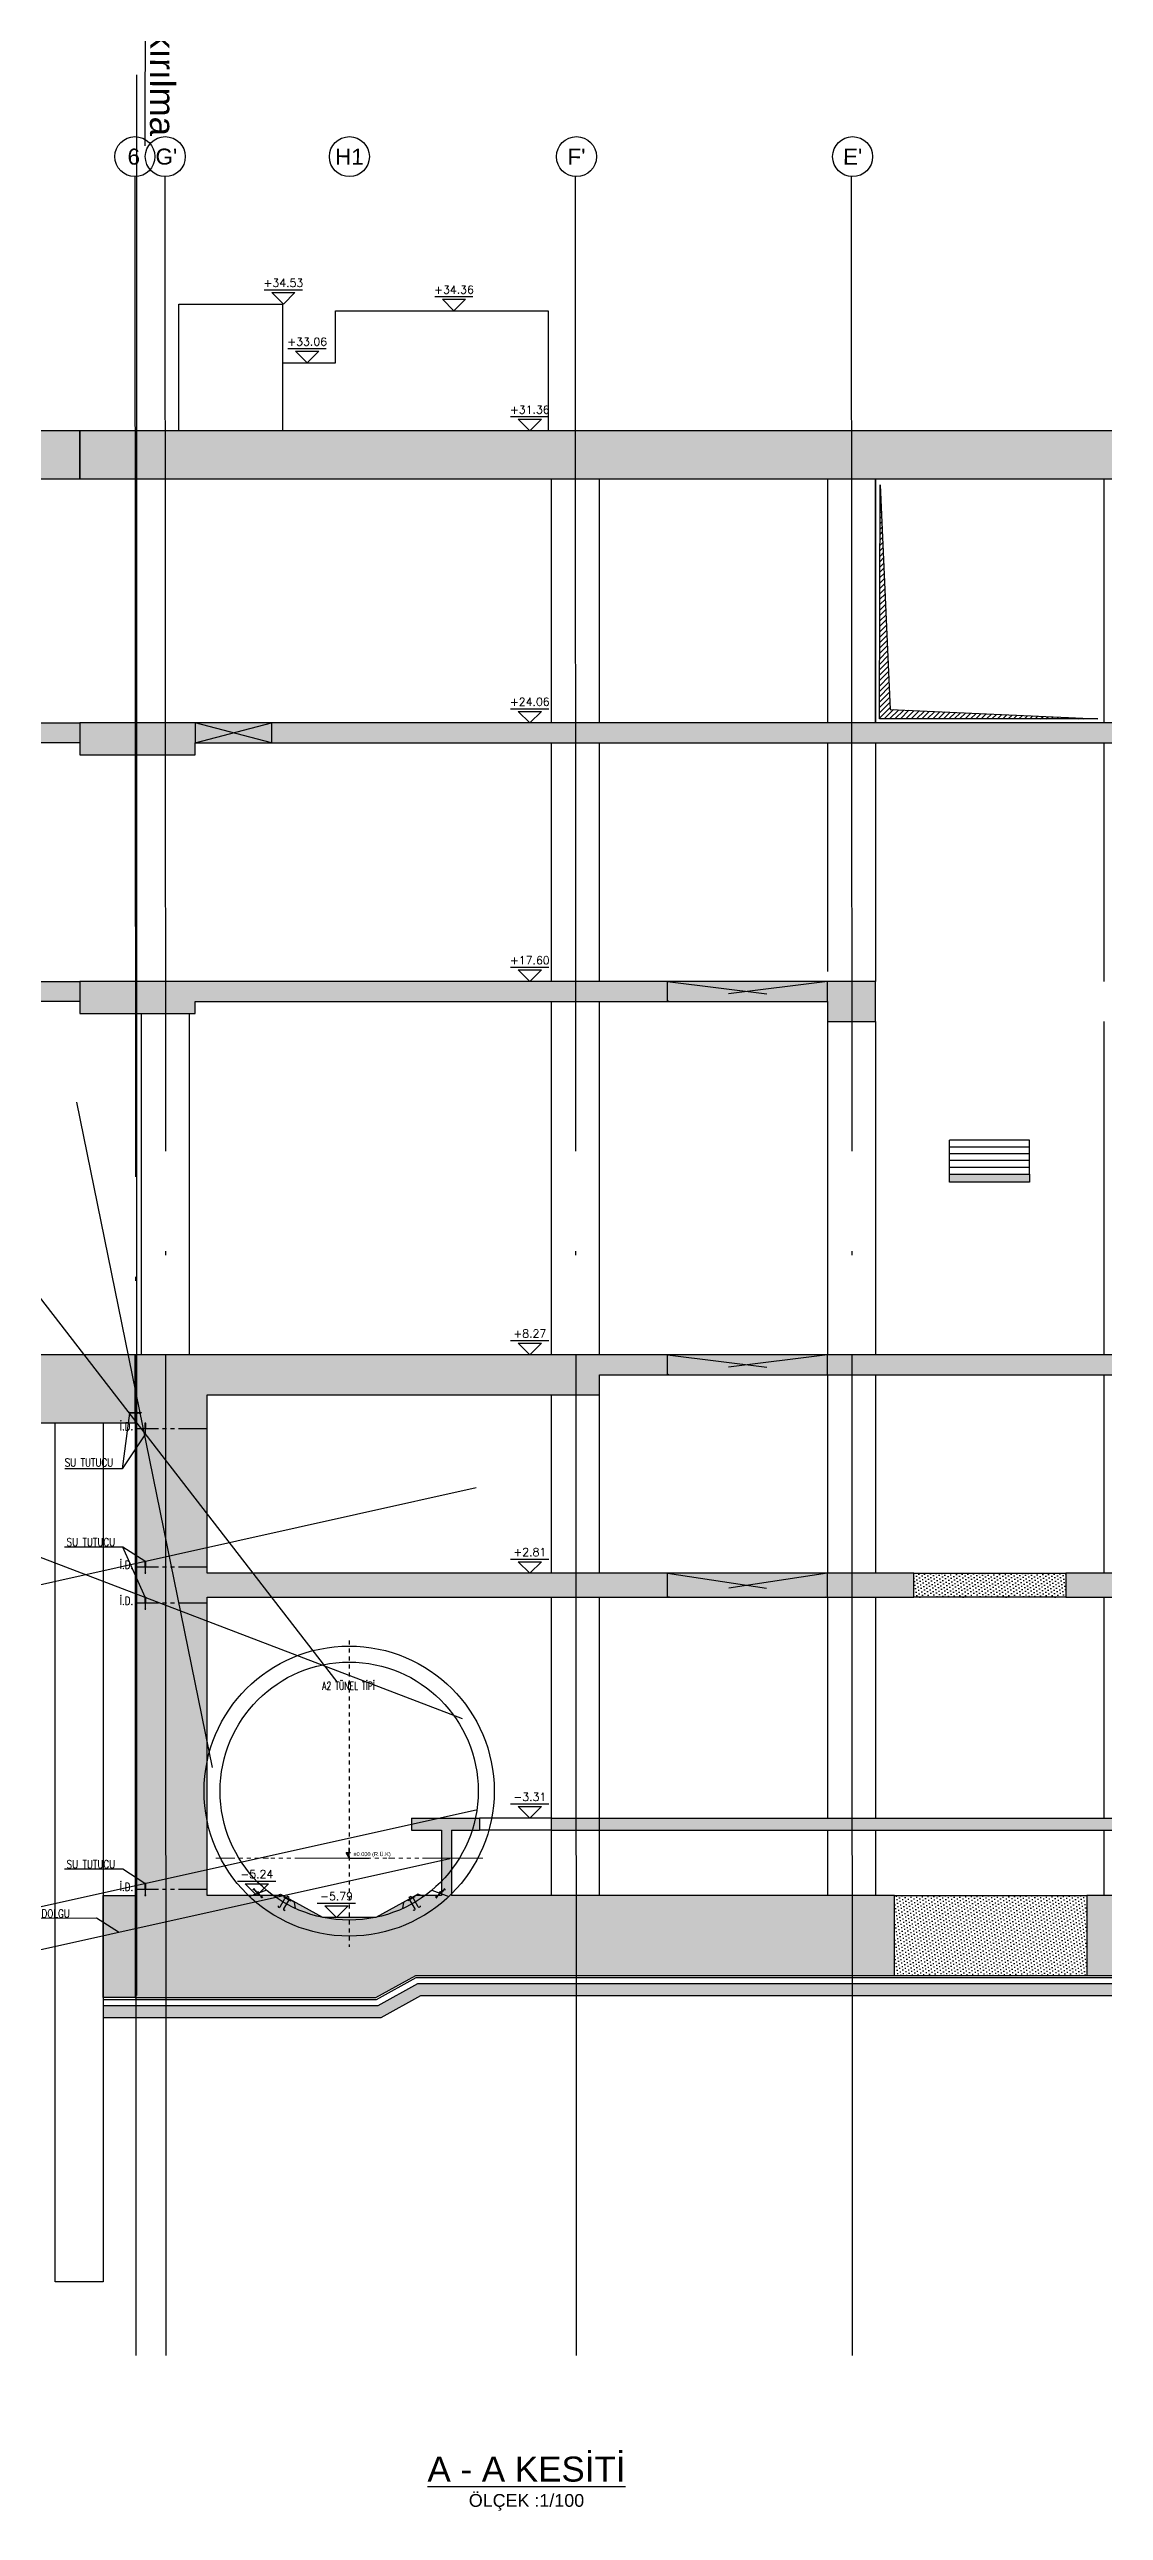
# Model space of a CAD drawing. Header units: millimetres. Extents: x 400392 to 401374, y 4543900 to 4544115.
# Drawn here: x 400616.8 to 400643.1, y 4543945 to 4544006.5 of the extents above; entities that cross this region are included whole.
import ezdxf
from ezdxf.enums import TextEntityAlignment as Align

# ---------------------------------------------------------------- set-up
doc = ezdxf.new("R2010")
doc.units = ezdxf.units.MM
for name, pattern in [('ACAD_ISO05W100', [33, 24, -3, 0, -3, 0, -3]), ('AKS', [3, 2.5, -0.25, 0, -0.25]), ('CIZGI', [0.4, 0.25, -0.15]), ('CONTINU', [0]), ('DASHDOT', [1, 0.5, -0.25, 0, -0.25]), ('DASHDOT2', [0.5, 0.25, -0.125, 0, -0.125]), ('HIDDEN2', [4.762499999999999, 3.175, -1.5875])]:
    doc.linetypes.add(name, pattern=pattern)
for name, color, linetype in [('aks prota', 2, 'AKS'), ('AXIS', 8, 'DASHDOT2'), ('boşluk prota', 2, 'Continuous'), ('boşluk taraması prota', 252, 'Continuous'), ('caks prota', 4, 'Continuous'), ('görünüş prota', 4, 'Continuous'), ('iderzi_PROTA', 3, 'Continuous'), ('inşaat derzi prota', 11, 'Continuous'), ('KALIP', 1, 'Continuous'), ('kesik prota', 2, 'CIZGI'), ('kesit prota', 1, 'Continuous'), ('kesit tarama prota', 252, 'Continuous'), ('KOT', 7, 'Continuous'), ('kot prota', 4, 'Continuous'), ('LINE V2', 7, 'Continuous'), ('not prota', 2, 'Continuous'), ('not yazısı prota', 6, 'Continuous'), ('not çizgisi prota', 4, 'Continuous'), ('OLCU', 5, 'Continuous'), ('PRT-CST-rc_level', 6, 'Continuous'), ('PRT-CST-rc_levermark', 4, 'Continuous'), ('st_s_su tutucu', 2, 'Continuous'), ('st_s_ölçü', 4, 'Continuous'), ('t35 prota', 3, 'Continuous'), ('taks prota', 7, 'Continuous'), ('tplan prota', 7, 'Continuous'), ('WATER STOP_B', 5, 'Continuous')]:
    doc.layers.add(name, color=color, linetype=linetype)
doc.layers.add('PRT-Geo-Axis', color=12, linetype='DASHDOT', lineweight=18)
doc.layers.add('PRT-KD-kazik', color=172, linetype='Continuous', lineweight=25)
doc.styles.add('Arial', font='Arial.ttf')
doc.styles.add('OLCU', font='romanstw.shx')
doc.styles.add('SIMPLXTW', font='simplxtw.shx', dxfattribs={"width": 0.6, "height": 125})
doc.styles.add('TAKS', font='Arial Unicode.ttf')
doc.styles.add('TEXT250', font='romanstw.shx', dxfattribs={"width": 0.8, "height": 25})
doc.styles.add('TSIMPLEX', font='romanstw.shx')
doc.styles.add('TUNNELCONSULT', font='Arial.ttf')
doc.dimstyles.new('1-50', dxfattribs={"dimtxt": 10, "dimasz": 4, "dimexe": 4, "dimexo": 8, "dimgap": 4, "dimtad": 1, "dimdec": 1, "dimrnd": 0.05, "dimzin": 9, "dimdsep": 46, "dimtxsty": 'OLCU', "dimblk1": 'OBLIQUE', "dimblk2": 'OBLIQUE', "dimsah": 1, "dimcen": 2, "dimdle": 4, "dimclrd": 4, "dimclre": 4, "dimclrt": 3, "dimadec": 1, "dimazin": 0, "dimtfac": 1, "dimtdec": 1, "dimtix": 1, "dimtmove": 2, "dimatfit": 3, "dimldrblk": 'OBLIQUE', "dimfxl": 1, "dimtvp": 1, "dimtolj": 1, "dimtzin": 1, "dimarcsym": 0})

# ---------------------------------------------------------------- blocks, each defined once
blk = doc.blocks.new('KOTK5')
at = {"layer": 'PRT-CST-rc_levermark'}
blk.add_line((216.6666666667443, 160), (-213.3333333332557, 160), dxfattribs=at)
blk.add_lwpolyline([(130, 130), (-130, 130), (0, 0)], close=True, dxfattribs=at)
at = {"layer": 'PRT-CST-rc_level', "style": 'OLCU'}
blk.add_attdef('000.00', text='', height=90, dxfattribs=at).set_placement((0, 193.1381784435362), align=Align.CENTER)
blk = doc.blocks.new('_Oblique')
at = {"layer": 'st_s_ölçü', "lineweight": -2}
blk.add_line((-0.5, -0.5), (0.5, 0.5), dxfattribs=at)
blk = doc.blocks.new('D')
at = {"layer": 'st_s_su tutucu', "linetype": 'CONTINU', "ltscale": 0.2}
for p, q in [((-39987.83090962706, 52508.18991963421), (-39992.63090966878, 52508.18991966914)), ((-39992.63090966878, 52508.18991966914), (-39992.63090980848, 52507.38991968935)), ((-39992.63090980848, 52507.38991968935), (-39990.63090962501, 52506.05655179494)), ((-39992.63090980848, 52448.98991960261), (-39990.63090962501, 52450.32328749701)), ((-39992.63090966878, 52448.18991962282), (-39992.63090980848, 52448.98991960261)), ((-39987.83090962706, 52448.18991965774), (-39992.63090966878, 52448.18991962282)), ((-39990.63090992199, 52478.65671955824), (-39991.93117670823, 52478.6567195757)), ((-39991.93117670823, 52478.6567195757), (-39991.93117659182, 52477.72311959402)), ((-39991.93117659182, 52477.72311959402), (-39990.63090987367, 52477.72311951835)), ((-39990.6309096902, 52498.50671976196), (-39991.53117650332, 52498.50671977942)), ((-39991.53117650332, 52498.50671977942), (-39991.53117639622, 52497.87311976865)), ((-39991.53117639622, 52497.87311976865), (-39990.63090970417, 52497.87311978029)), ((-39990.63090980196, 52488.50671968629), (-39991.53117661508, 52488.50671963972)), ((-39991.53117661508, 52488.50671963972), (-39991.53117662905, 52487.87311965806)), ((-39991.53117662905, 52487.87311965806), (-39990.630909937, 52487.87311964059)), ((-39991.53117661508, 52467.87311965223), (-39991.53117662905, 52468.5067196339)), ((-39991.53117662905, 52468.5067196339), (-39990.630909937, 52468.50671965136)), ((-39990.63090980196, 52467.87311960567), (-39991.53117661508, 52467.87311965223)), ((-39991.53117650332, 52457.87311951254), (-39991.53117639622, 52458.50671952331)), ((-39991.53117639622, 52458.50671952331), (-39990.63090970417, 52458.50671951166)), ((-39990.6309096902, 52457.87311953), (-39991.53117650332, 52457.87311951254)), ((-39990.63090962501, 52506.05655179494), (-39990.6309096902, 52498.50671976196)), ((-39990.63090970417, 52497.87311978029), (-39990.63090980196, 52488.50671968629)), ((-39990.630909937, 52487.87311964059), (-39990.63090992199, 52478.65671955824)), ((-39990.630909937, 52468.50671965136), (-39990.63090992199, 52477.72311973372)), ((-39990.63090970417, 52458.50671951166), (-39990.63090980196, 52467.87311960567)), ((-39990.63090962501, 52450.32328749701), (-39990.6309096902, 52457.87311953)), ((-39989.83090974534, 52506.05655187643), (-39987.83090964103, 52507.38991968935)), ((-39989.83090955907, 52498.50671965136), (-39989.83090974534, 52506.05655187643)), ((-39988.9306429881, 52498.50671966883), (-39989.83090955907, 52498.50671965136)), ((-39989.83090992229, 52488.50671961062), (-39989.83090981984, 52497.87311973373)), ((-39989.83090981984, 52497.87311973373), (-39988.93064300207, 52497.87311962313)), ((-39988.93064335132, 52488.50671965136), (-39989.83090992229, 52488.50671961062)), ((-39989.83091007002, 52478.65671960481), (-39989.8309099316, 52487.87311978029)), ((-39989.8309099316, 52487.87311978029), (-39988.93064311383, 52487.87311964059)), ((-39988.53064343977, 52478.65671965137), (-39989.83091007002, 52478.65671960481)), ((-39989.83090998934, 52477.72311965805), (-39988.53064344908, 52477.72311964058)), ((-39989.83091007002, 52477.72311968715), (-39989.8309099316, 52468.50671951166)), ((-39989.8309099316, 52468.50671951166), (-39988.93064311383, 52468.50671965136)), ((-39988.93064335132, 52467.87311964059), (-39989.83090992229, 52467.87311968134)), ((-39989.83090992229, 52467.87311968134), (-39989.83090981984, 52458.50671955823)), ((-39989.83090981984, 52458.50671955823), (-39988.93064300207, 52458.50671966883)), ((-39988.9306429881, 52457.87311962313), (-39989.83090955907, 52457.87311964059)), ((-39989.83090955907, 52457.87311964059), (-39989.83090974534, 52450.32328741552)), ((-39989.83090974534, 52450.32328741552), (-39987.83090964103, 52448.98991960261)), ((-39988.93064300207, 52497.87311962313), (-39988.9306429881, 52498.50671966883)), ((-39988.93064311383, 52487.87311964059), (-39988.93064335132, 52488.50671965136)), ((-39988.93064311383, 52468.50671965136), (-39988.93064335132, 52467.87311964059)), ((-39988.93064300207, 52458.50671966883), (-39988.9306429881, 52457.87311962313)), ((-39988.53064344908, 52477.72311964058), (-39988.53064343977, 52478.65671965137)), ((-39987.83090964103, 52507.38991968935), (-39987.83090962706, 52508.18991963421)), ((-39987.83090964103, 52448.98991960261), (-39987.83090962706, 52448.18991965774))]:
    blk.add_line(p, q, dxfattribs=at)
blk = doc.blocks.new('KESITKOT')
at = {"layer": 'KOT', "linetype": 'Continuous'}
h = blk.add_hatch(dxfattribs=at)
h.set_pattern_fill('ANSI31', color=5, scale=200, angle=45, style=0)
h.set_pattern_definition([(90, (63253.65262141547, -35392.01672234735), (25, 5.329070518200751e-15), [])])
h.paths.add_polyline_path([(-149.9999999999854, 259.8076211353182), (1.455191522836685e-11, 259.8076211353182), (1.455191522836685e-11, 0)])
at = {"layer": 'KOT', "color": 4, "linetype": 'Continuous'}
for p, q in [((75, 259.8076211353182), (-150, 259.8076211353182)), ((0, 0), (-150, 259.8076211353182)), ((0, 0), (0, 519.6152422706364)), ((0, 0), (1000.000000000007, 0))]:
    blk.add_line(p, q, dxfattribs=at)
at = {"layer": 'KOT', "color": 7, "linetype": 'Continuous', "style": 'SIMPLXTW', "width": 0.7}
blk.add_attdef('%%P0.000', (216.1604628276546, 100), '', height=200, dxfattribs=at)
blk = doc.blocks.new('A$C05c5180b')
at = {"layer": 'AXIS', "color": 8, "linetype": 'DASHDOT', "ltscale": 3}
blk.add_line((909.3912549589586, 7722.44834685266), (909.3912549589586, 60.11717005832179), dxfattribs=at)
at = {"layer": 'KALIP'}
for p, q in [((-1158.216603603883, 1480.347913935642), (-1584.995128196402, 1325.013234358143)), ((-955.1455081848253, 1323.956508458934), (-805.5578237442824, 1383.127896259837)), ((-805.5578237442824, 1383.127896259837), (-459.0858499222377, 1183.234996546445)), ((2624.251440935739, 1383.127896259837), (2277.779467113636, 1183.234996546445)), ((2773.87997485706, 1323.94034990633), (2624.251440935739, 1383.127896259837)), ((2976.999113512487, 1480.347913935642), (3403.777638114319, 1325.013234358143)), ((-435.4375488256046, 1024.117156507506), (-459.0858499222377, 1183.234996546445)), ((2254.126142296038, 1024.083354348644), (2277.779467113636, 1183.234996546445))]:
    blk.add_line(p, q, dxfattribs=at)
at = {"layer": 'KALIP', "elevation": 1.568325220887654e-10}
for points in [[(-638.3178820060275, 1332.820720274904), (-658.307197091257, 1298.173479363119), (-606.3364765754086, 1268.18941344331), (-586.3470859328227, 1302.836785317777)], [(2457.011499197484, 1332.820720274904), (2477.000814282655, 1298.173479363119), (2425.030093766836, 1268.18941344331), (2405.04070312425, 1302.836785317777)]]:
    blk.add_lwpolyline(points, close=True, dxfattribs=at)
at = {"layer": 'KALIP'}
for radius in [3625.000000001637, 3225.000000001637]:
    blk.add_circle((909.3912549589586, 3955.348112577434), radius, dxfattribs=at)
at = {"layer": 'LINE V2', "color": 4, "elevation": 1.568325220887654e-10}
for points in [[(-861.3635213346279, 1086.293389983126, 0.9999999999999999), (-818.0545246068796, 1061.306777518941), (-695.6201235323388, 1273.5208614851, -0.414213562373095), (-668.3018798556004, 1280.849815190537), (-616.3310837822792, 1250.865880233527, -0.414213562373095), (-609.0021300768421, 1223.547636556745), (-731.436531151383, 1011.3335525906, 0.9999999999999999), (-688.1275344195601, 986.3469401240873, -0.9999999999999999)], [(2680.057138526085, 1086.293389983126, -0.9999999999999999), (2636.748141798336, 1061.306777518941), (2514.313740723795, 1273.5208614851, 0.414213562373095), (2486.995497046999, 1280.849815190537), (2435.024700973678, 1250.865880233527, 0.414213562373095), (2427.695747268241, 1223.547636556745), (2550.130148342781, 1011.3335525906, -0.9999999999999999), (2506.821151611017, 986.3469401240873, 0.9999999999999999)]]:
    blk.add_lwpolyline(points, format="xyb", dxfattribs=at)
for points in [[(-728.9344752744364, 1315.831072640387), (-555.6984883634141, 1215.884622783684), (-545.7038433777343, 1233.208221474786), (-718.9398302887857, 1333.154671331489)], [(2547.628092465893, 1315.831072640387), (2374.392105554842, 1215.884622783684), (2364.397460569191, 1233.208221474786), (2537.633447480213, 1333.154671331489)]]:
    blk.add_lwpolyline(points, close=True, dxfattribs=at)
at = {"layer": 'PRT-Geo-Axis', "linetype": 'DASHDOT', "ltscale": 3}
blk.add_line((4252.075579508499, 2280.348112586751), (-2415.337623733329, 2280.348112586747), dxfattribs=at)
at = {"layer": 'WATER STOP_B', "color": 3}
for points in [[(-1339.394592402969, 1404.533478117613, 0.5773502691895264), (-1338.563254702429, 1407.896345588633), (-1367.678902246902, 1435.901010371617, 0.5773502691896774), (-1371.006899756656, 1434.939536203816), (-1377.564772060156, 1408.412102845774, -0.5773502691898074), (-1380.892769569866, 1407.450628678002), (-1419.009971933134, 1444.113370697327), (-1423.690610489663, 1439.247044906377), (-1427.115489067583, 1442.541238392889), (-1422.434850510894, 1447.407564183657), (-1449.637249548163, 1473.571985399685), (-1454.317888104735, 1468.705659608793), (-1457.742766682612, 1471.999853095287), (-1453.062128125937, 1476.866178886157), (-1470.262310319697, 1493.410043686126), (-1487.868070861383, 1489.531594276574), (-1492.192412500066, 1493.690929486813), (-1467.236401238682, 1519.636979319323), (-1462.912059599825, 1515.477644109124), (-1466.102975109548, 1497.734385325213), (-1448.902792915716, 1481.190520524946), (-1444.222154359217, 1486.056846315747), (-1440.797275781253, 1482.762652829184), (-1445.477914337811, 1477.896327038306), (-1418.275515300644, 1451.731905822464), (-1413.594876744086, 1456.598231613334), (-1410.169998166166, 1453.304038126793), (-1414.850636722724, 1448.43771233593), (-1383.391193850926, 1418.178685792212, 0.5773502691899163), (-1380.06319634126, 1419.140159959941), (-1373.78243660451, 1444.546637494404, -0.5773502691894145), (-1370.454439094799, 1445.508111662122), (-1328.855492504255, 1405.496480362697, -0.5773502691898413), (-1329.686830204781, 1402.133612891666), (-1354.829865038613, 1394.86967161149, 0.5773502691890604), (-1355.661202739095, 1391.506804140474), (-1324.201759867297, 1361.247777596687), (-1319.521121310696, 1366.114103387543), (-1316.096242732703, 1362.819909901027), (-1320.776881289363, 1357.953584110179), (-1293.574482252297, 1331.789162894293), (-1288.893843695594, 1336.655488685061), (-1285.468965117645, 1333.361295198512), (-1290.149603674334, 1328.494969407708), (-1272.949421480414, 1311.951104607484), (-1255.343660938932, 1315.829554017389), (-1251.019319300191, 1311.67021880703), (-1275.975330561603, 1285.724168974415), (-1280.299672200374, 1289.88350418468), (-1277.108756690868, 1307.626762968932), (-1294.308938884627, 1324.170627768959), (-1298.989577441171, 1319.304301978085), (-1302.414456019018, 1322.598495464601), (-1297.733817462387, 1327.464821255366), (-1324.936216499598, 1353.629242471434), (-1329.616855056142, 1348.762916680564), (-1333.041733634003, 1352.05711016705), (-1328.361095077344, 1356.923435957873), (-1366.478297440597, 1393.586177977104, -0.5773502691892097), (-1365.646959740101, 1396.949045448149)], [(3158.177102320886, 1404.533478117613, -0.5773502691895264), (3157.345764620346, 1407.896345588633), (3186.461412164819, 1435.901010371617, -0.5773502691896774), (3189.789409674573, 1434.939536203816), (3196.347281978073, 1408.412102845774, 0.5773502691898074), (3199.675279487783, 1407.450628678002), (3237.792481851051, 1444.113370697327), (3242.47312040758, 1439.247044906377), (3245.8979989855, 1442.541238392889), (3241.217360428811, 1447.407564183657), (3268.41975946608, 1473.571985399685), (3273.100398022652, 1468.705659608793), (3276.525276600529, 1471.999853095287), (3271.844638043855, 1476.866178886157), (3289.044820237614, 1493.410043686126), (3306.6505807793, 1489.531594276574), (3310.974922417983, 1493.690929486813), (3286.0189111566, 1519.636979319323), (3281.694569517742, 1515.477644109124), (3284.885485027466, 1497.734385325213), (3267.685302833634, 1481.190520524946), (3263.004664277134, 1486.056846315747), (3259.57978569917, 1482.762652829184), (3264.260424255728, 1477.896327038306), (3237.058025218561, 1451.731905822464), (3232.377386662003, 1456.598231613334), (3228.952508084083, 1453.304038126793), (3233.633146640641, 1448.43771233593), (3202.173703768844, 1418.178685792212, -0.5773502691899163), (3198.845706259177, 1419.140159959941), (3192.564946522427, 1444.546637494404, 0.5773502691894145), (3189.236949012717, 1445.508111662122), (3147.638002422173, 1405.496480362697, 0.5773502691898413), (3148.469340122698, 1402.133612891666), (3173.61237495653, 1394.86967161149, -0.5773502691890604), (3174.443712657012, 1391.506804140474), (3142.984269785215, 1361.247777596687), (3138.303631228613, 1366.114103387543), (3134.87875265062, 1362.819909901027), (3139.55939120728, 1357.953584110179), (3112.356992170215, 1331.789162894293), (3107.676353613511, 1336.655488685061), (3104.251475035562, 1333.361295198512), (3108.932113592251, 1328.494969407708), (3091.731931398332, 1311.951104607484), (3074.126170856849, 1315.829554017389), (3069.801829218108, 1311.67021880703), (3094.75784047952, 1285.724168974415), (3099.082182118291, 1289.88350418468), (3095.891266608785, 1307.626762968932), (3113.091448802545, 1324.170627768959), (3117.772087359088, 1319.304301978085), (3121.196965936935, 1322.598495464601), (3116.516327380305, 1327.464821255366), (3143.718726417515, 1353.629242471434), (3148.399364974059, 1348.762916680564), (3151.824243551921, 1352.05711016705), (3147.143604995261, 1356.923435957873), (3185.260807358514, 1393.586177977104, 0.5773502691892097), (3184.429469658018, 1396.949045448149)]]:
    blk.add_lwpolyline(points, format="xyb", close=True, dxfattribs=at)
at = {"layer": 'OLCU'}
ref = blk.add_blockref('KESITKOT', (909.3912549589586, 2280.348112586749), dxfattribs=dict(at, xscale=0.4999999999987873, yscale=0.4999999999987873, zscale=0.4999999999987873))
ref.add_attrib('%%P0.000', '%%P0.000 (R.Ü.K)', (1017.471486372786, 2330.348112586749), dxfattribs={"layer": 'KOT', "color": 1, "linetype": 'Continuous', "height": 100, "style": 'TUNNELCONSULT'})
at = {"layer": 'not prota', "style": 'TEXT250', "width": 0.7}
blk.add_text('A2 TÜNEL TİPİ', height=200, dxfattribs=at).set_placement((891.3685132012033, 6585.382700727812), align=Align.MIDDLE_CENTER)
blk = doc.blocks.new('A-A Kesiti')
at = {"layer": 'boşluk taraması prota', "ltscale": 2}
h = blk.add_hatch(dxfattribs=at)
h.set_pattern_fill('ANSI31', color=256, scale=0.03, angle=-3.318590754639033e-11, style=0)
h.set_pattern_definition([(44.99999999996676, (399927.1914690112, 4543578.381490928), (-0.06735192090797963, 0.06735192090805767), [])])
h.paths.add_polyline_path([(400629.4296608172, 4543995.517144136), (400629.6819463627, 4543989.906793226), (400634.8658475961, 4543989.669438589), (400629.4158475961, 4543989.669438589)])
at = {"layer": 'kesit tarama prota'}
h = blk.add_hatch(color=256, dxfattribs=at)
h.dxf.hatch_style = 1
h.paths.add_polyline_path([(400609.4299911595, 4543996.869438589), (400573.3526178789, 4543996.869438589), (400573.3526178788, 4543980.579436954), (400572.9526178789, 4543980.579438589), (400572.9526178789, 4543980.179438588), (400574.5526178788, 4543980.179438588), (400574.5526178788, 4543982.609438589), (400574.7803171011, 4543982.609438589), (400574.7803171011, 4543983.109438589), (400574.5526178788, 4543983.109438589), (400574.5526178788, 4543989.069438589), (400609.4299911595, 4543989.069439113), (400609.4299911595, 4543989.569439114), (400574.5526178788, 4543989.569438589), (400574.5526178788, 4543995.669438588), (400609.4299911595, 4543995.669438588)])
h = blk.add_hatch(color=256, dxfattribs=at)
h.dxf.hatch_style = 1
h.paths.add_polyline_path([(400653.5158491484, 4543996.869438589), (400609.4299911595, 4543996.869438589), (400609.4299911595, 4543995.669438588), (400652.0158491484, 4543995.669438588), (400652.0158491484, 4543973.779899575), (400651.7158491483, 4543973.779899575), (400651.7158491483, 4543968.319438588), (400634.0658778331, 4543968.319438589), (400634.0658778331, 4543967.719438588), (400642.5147235655, 4543967.719438588), (400642.5150422813, 4543967.119438712), (400643.1158475961, 4543967.119438712), (400643.1158475961, 4543967.719438588), (400645.5158491483, 4543967.719438588), (400645.5158491483, 4543966.419438588), (400646.1158491484, 4543966.419438588), (400646.1158491484, 4543967.719438588), (400651.7158491483, 4543967.719438588), (400651.7158491483, 4543960.269438588), (400649.8242849744, 4543960.269438588), (400648.8349894771, 4543959.719435276), (400647.4949002237, 4543959.719435276), (400646.5056010804, 4543960.269438588), (400645.8652696232, 4543960.269438588), (400645.8652696232, 4543961.899438588), (400646.6158475967, 4543961.899438588), (400646.6158475967, 4543962.199438589), (400644.915880672, 4543962.199438589), (400644.915880672, 4543961.899438588), (400645.6152696305, 4543961.899438588), (400645.6152696305, 4543960.269438588), (400634.5901235691, 4543960.269438588), (400634.5901235691, 4543958.269438588), (400645.9870253897, 4543958.269438588), (400646.9763245331, 4543957.719435276), (400649.3535668383, 4543957.719435276), (400650.3428623356, 4543957.719438588), (400653.5158491484, 4543957.719438588)])
h = blk.add_hatch(color=256, dxfattribs=at)
h.dxf.hatch_style = 1
h.paths.add_polyline_path([(400646.4158491485, 4543989.569408511), (400609.4299911595, 4543989.569439759), (400609.4299911595, 4543988.769439094), (400612.3162805023, 4543988.769439094), (400612.3162805023, 4543989.069438326), (400645.9158496205, 4543989.069408949), (400645.9158491482, 4543988.569293573), (400646.4158491472, 4543988.569293573)])
h = blk.add_hatch(color=256, dxfattribs=at)
h.dxf.hatch_style = 1
h.paths.add_polyline_path([(400607.829926614, 4543983.109438589), (400609.4299911595, 4543983.109438589), (400609.4299911595, 4543982.609438589), (400607.829926614, 4543982.609438589)])
h = blk.add_hatch(color=256, dxfattribs=at)
h.dxf.hatch_style = 1
h.paths.add_polyline_path([(400629.3159347361, 4543983.109438589), (400609.4299911595, 4543983.109438589), (400609.4299911595, 4543982.309438589), (400612.3162805023, 4543982.309438589), (400612.3162805023, 4543982.609438589), (400628.1158475993, 4543982.609438589), (400628.115847596, 4543982.109438589), (400629.3159347361, 4543982.109438589)])
h = blk.add_hatch(color=256, dxfattribs=at)
h.dxf.hatch_style = 1
h.paths.add_polyline_path([(400633.1629347315, 4543978.291738589), (400631.1629347316, 4543978.291738589), (400631.1629347316, 4543978.091738589), (400633.1629347315, 4543978.091738589)], flags=17)
h = blk.add_hatch(color=256, dxfattribs=at)
h.dxf.hatch_style = 1
h.paths.add_polyline_path([(400610.8158475962, 4543973.779438589), (400574.5526178788, 4543973.779438589), (400574.5526178788, 4543974.479432051), (400572.9526178787, 4543974.479440222), (400572.9526178787, 4543974.079440223), (400573.3526178788, 4543974.079440223), (400573.3526178788, 4543972.079438589), (400610.8158475962, 4543972.079438589)])
h = blk.add_hatch(color=256, dxfattribs=at)
h.dxf.hatch_style = 1
h.paths.add_polyline_path([(400646.1158475959, 4543973.779438589), (400610.8158475962, 4543973.779438589), (400610.8158475962, 4543957.719438588), (400616.8295702605, 4543957.719438588), (400617.8251779633, 4543958.269438588), (400629.7901235676, 4543958.269438588), (400629.7901235676, 4543960.269438588), (400618.7152704195, 4543960.269438588), (400618.7152704195, 4543961.899438588), (400619.4163470284, 4543961.899438588), (400619.4163470284, 4543962.199438589), (400617.715847596, 4543962.199438589), (400617.715847596, 4543961.899438588), (400618.4652704269, 4543961.899438588), (400618.4652704269, 4543960.269438588), (400617.8251779633, 4543960.269438588), (400616.8295702605, 4543959.716425155), (400615.5003145526, 4543959.716425155), (400614.5056047262, 4543960.269438588), (400612.6158475961, 4543960.269438588), (400612.6158475961, 4543967.719438588), (400630.2658778318, 4543967.719438588), (400630.2658778318, 4543968.319438589), (400612.6158475973, 4543968.319438589), (400612.6158475973, 4543972.779438589), (400622.4158475962, 4543972.779438589), (400622.4158475962, 4543973.279438589), (400646.1158475959, 4543973.279438589)])
h = blk.add_hatch(dxfattribs=at)
h.set_pattern_fill('DOTS', color=2, scale=0.04999999999999999, angle=35.99999999998597)
h.set_pattern_definition([(35.99999999998597, (401064.4796072418, 4543652.329635938), (-0.01454759243643788, 0.08754345112887252), [0, -0.07937499999999999])])
h.paths.add_polyline_path([(400630.2658778318, 4543968.319438589), (400630.2658778318, 4543967.719438588), (400634.0658778331, 4543967.719438588), (400634.0658778331, 4543968.319438589)])
h = blk.add_hatch(color=256, dxfattribs=at)
h.dxf.hatch_style = 1
h.paths.add_polyline_path([(400643.1158797561, 4543962.199438589), (400621.2158475962, 4543962.199438589), (400621.2158475962, 4543961.899438588), (400643.1158797561, 4543961.899438588)])
h = blk.add_hatch(color=256, dxfattribs=at)
h.dxf.hatch_style = 1
h.paths.add_polyline_path([(400610.8158475962, 4543960.269438588), (400610.01584915, 4543960.269438586), (400610.01584915, 4543957.719438588), (400610.8158475962, 4543957.719438588)])
h = blk.add_hatch(dxfattribs=at)
h.set_pattern_fill('DOTS', color=2, scale=0.04999999999999999, angle=35.99999999998597)
h.set_pattern_definition([(35.99999999998597, (400671.2129085615, 4543652.329635938), (-0.01454759243643788, 0.08754345112887252), [0, -0.07937499999999999])])
h.paths.add_polyline_path([(400634.5901235691, 4543960.269438588), (400629.7901235676, 4543960.269438588), (400629.7901235676, 4543958.269438588), (400634.5901235691, 4543958.269438588)])
h = blk.add_hatch(dxfattribs=at)
h.set_pattern_fill('AR-CONC', color=253, scale=0.001, angle=-3.318590754639033e-11)
h.set_pattern_definition([(49.99999999996679, (401064.4796072416, 4543652.329635938), (0.1821846689959948, -0.01593908553900858), [0.01904999999999994, -0.2095499999999994]), (354.9999999999667, (401064.4796072416, 4543652.329635938), (-0.03524342142485872, 0.1910568452390556), [0.01523999999999996, -0.1676405841699994]), (100.4514446999667, (401064.4947892486, 4543652.328307685), (0.1469412470904547, 0.17511775191211), [0.01619000879999999, -0.1780902445999999]), (46.18419999996681, (401064.4796072416, 4543652.380435938), (0.2710790408921057, -0.04204232793288412), [0.028575, -0.314325]), (96.63555760996665, (401064.5021971416, 4543652.376932438), (0.2374041340516463, 0.2474261245975841), [0.02428502313999998, -0.2671356081599999]), (351.1841511699668, (401064.4796072416, 4543652.380435938), (0.2374041340651203, 0.2474261245853952), [0.02285996707, -0.2514597319199999]), (20.9999999999668, (401064.5050072416, 4543652.367735937), (0.1516143912690733, -0.1022651981871754), [0.01904999999999994, -0.2095499999999994]), (325.9999999999668, (401064.5050072416, 4543652.367735937), (0.06180202834775373, 0.1841879661222835), [0.01523999999999999, -0.1676399999999998]), (71.45144499996682, (401064.5176417742, 4543652.359213837), (0.2134164192787636, 0.08192276888578164), [0.01619000880000001, -0.1780899376]), (37.49999999996677, (401064.4796072416, 4543652.329635938), (0.003088603250640793, 0.08455503887315134), [0, -0.1656079999999998, 0, -0.1701799999999998, 0, -0.1682749999999998]), (7.499999999966815, (401064.4796072416, 4543652.329635938), (0.06681966251036377, 0.1001805748180808), [0, -0.09702799999999961, 0, -0.1617979999999992, 0, -0.06413499999999973]), (327.4999999999667, (401064.4229652415, 4543652.329635938), (0.1355905951668681, -0.005728743992751965), [0, -0.06349999999999999, 0, -0.1981199999999999, 0, -0.26289]), (317.4999999999667, (401064.3975652416, 4543652.329635938), (0.1481291813860328, 0.02542649103324725), [0, -0.08255, 0, -0.131572, 0, -0.18669])])
h.paths.add_polyline_path([(400645.9351678207, 4543958.069438589), (400617.8769948177, 4543958.069438589), (400616.8813871149, 4543957.516425156), (400615.4484568165, 4543957.516425156), (400614.4537469901, 4543957.519438588), (400610.0158491522, 4543957.519438589), (400610.0158491522, 4543957.219438588), (400614.375960386, 4543957.219438588), (400615.3706702124, 4543957.216425155), (400616.9591123966, 4543957.216425155), (400617.9547200993, 4543957.769438588), (400645.8573814671, 4543957.769438588), (400646.8466806104, 4543957.219435276), (400649.4832111785, 4543957.219435276), (400650.4725066758, 4543957.219438588), (400654.3158489345, 4543957.219438588), (400654.3158489345, 4543957.519438588), (400650.3947200716, 4543957.519438588), (400649.4054245743, 4543957.519435276), (400646.924466964, 4543957.519435276)])
at = {"layer": 'aks prota', "ltscale": 10}
for p, q in [((400610.8059547197, 4544003.223704901), (400610.8306664267, 4543948.768738141)), ((400611.5905213393, 4543948.768735738), (400611.5658096321, 4544003.223702497)), ((400621.8404008133, 4543948.768738141), (400621.8156891062, 4544003.223704901)), ((400628.7402129601, 4543948.768738141), (400628.715501253, 4544003.223704901))]:
    blk.add_line(p, q, dxfattribs=at)
at = {"layer": 'boşluk prota', "ltscale": 0.05}
blk.add_lwpolyline([(400629.4296608172, 4543995.517144136), (400629.6819463627, 4543989.906793226), (400634.8658475961, 4543989.669438589), (400629.4158475961, 4543989.669438589)], close=True, dxfattribs=at)
at = {"layer": 'caks prota', "ltscale": 0.05}
for centre in [(400610.8059547197, 4544003.723704901), (400611.5658297963, 4544003.723702499), (400616.1658475958, 4544003.723093858), (400621.8404008131, 4544003.723093858), (400628.74021296, 4544003.723093858)]:
    blk.add_circle(centre, 0.4999999999999999, dxfattribs=at)
at = {"layer": 'görünüş prota'}
for p, q in [((400611.900528784, 4543996.869438589), (400611.900537437, 4544000.039438589)), ((400614.5002529972, 4543996.869438589), (400614.5002529972, 4544000.039438589)), ((400621.1352495489, 4543999.869438589), (400621.1352495489, 4543996.869438589)), ((400621.215847596, 4543989.569438589), (400621.215847596, 4543995.669438588)), ((400622.4158475961, 4543989.569438589), (400622.4158475961, 4543995.669438588)), ((400628.115847596, 4543995.669438588), (400628.115847596, 4543989.569438589)), ((400629.3158475961, 4543995.669438588), (400629.3158475961, 4543989.569438589)), ((400635.015847596, 4543995.669438588), (400635.015847596, 4543989.56943859)), ((400621.215847596, 4543983.10943859), (400621.215847596, 4543989.069438589)), ((400622.4158475961, 4543983.10943859), (400622.4158475961, 4543989.069438589)), ((400628.115847596, 4543989.069438589), (400628.115847596, 4543983.359438589)), ((400629.3158475961, 4543989.069438589), (400629.3158475961, 4543983.10943859)), ((400635.015847596, 4543989.06943859), (400635.015847596, 4543983.10943859)), ((400621.2158475961, 4543973.779438589), (400621.2158475962, 4543982.609438589)), ((400622.4158475962, 4543973.779438589), (400622.4158475962, 4543982.609438589)), ((400610.9658475957, 4543982.309438589), (400610.9658475957, 4543973.779438589)), ((400612.1658475958, 4543982.309438589), (400612.1658475958, 4543973.779438589)), ((400628.1158475961, 4543982.109438589), (400628.1158475961, 4543973.779438589)), ((400629.3158475961, 4543982.109438589), (400629.3158475961, 4543973.779438589)), ((400635.0158475962, 4543982.109438589), (400635.0158475962, 4543973.779438589)), ((400628.1158475961, 4543973.279438589), (400628.1158475961, 4543968.319438589)), ((400629.3158475962, 4543973.279438589), (400629.3158475962, 4543968.319438589)), ((400635.0158475962, 4543973.279438589), (400635.0158475962, 4543968.319438589)), ((400621.2158475961, 4543968.319438589), (400621.2158475961, 4543972.779438589)), ((400622.4158475962, 4543968.319438589), (400622.4158475962, 4543972.779438589)), ((400621.2158475961, 4543962.199438589), (400621.2158475961, 4543967.719438588)), ((400622.4158475962, 4543962.199438589), (400622.4158475962, 4543967.719438588)), ((400628.1158475961, 4543967.719438588), (400628.1158475961, 4543962.199438589)), ((400629.3158475962, 4543967.719438588), (400629.3158475962, 4543962.199438589)), ((400635.0158475962, 4543967.719438588), (400635.0158475962, 4543962.199438589)), ((400622.4158475962, 4543960.269438588), (400622.4158475962, 4543962.199438589)), ((400621.2158475961, 4543960.269438588), (400621.2158475961, 4543961.899438588)), ((400628.1158475961, 4543961.899438588), (400628.1158475961, 4543960.269438588)), ((400629.3158475962, 4543961.899438588), (400629.3158475962, 4543960.269438588)), ((400635.0158475962, 4543961.899438588), (400635.0158475962, 4543960.269438588))]:
    blk.add_line(p, q, dxfattribs=at)
at = {"layer": 'görünüş prota', "color": 4}
for p, q in [((400633.1629347315, 4543979.141738589), (400631.1629347316, 4543979.141738589)), ((400633.1629347315, 4543978.971738589), (400631.1629347316, 4543978.971738589)), ((400633.1629347315, 4543978.801738589), (400631.1629347316, 4543978.801738589)), ((400633.1629347315, 4543978.631738589), (400631.1629347316, 4543978.631738589)), ((400633.1629347315, 4543978.461738589), (400631.1629347316, 4543978.461738589))]:
    blk.add_line(p, q, dxfattribs=at)
at = {"layer": 'görünüş prota'}
for points in [[(400611.900528784, 4544000.039438589), (400614.5002529972, 4544000.039438589)], [(400614.5169995305, 4543998.569655994), (400615.8197886171, 4543998.569655994), (400615.8197886171, 4543999.869438589), (400621.1352495489, 4543999.869438589)], [(400630.2658778318, 4543968.319438589), (400634.0658778331, 4543968.319438589)], [(400634.0658778331, 4543967.719438588), (400630.2658778318, 4543967.719438588)], [(400629.7901235676, 4543960.269438588), (400634.5901235691, 4543960.269438588)], [(400610.0158491519, 4543957.669438585), (400614.4926402922, 4543957.669438588), (400615.4873501185, 4543957.666425155), (400616.8425244742, 4543957.666425155), (400617.8381321768, 4543958.219438588), (400645.9740609975, 4543958.219438588), (400646.9633601407, 4543957.669435277), (400649.3665312722, 4543957.669435277), (400650.3558267695, 4543957.669438588), (400654.3158489345, 4543957.669438588)], [(400610.0158491521, 4543957.519438585), (400614.4537469901, 4543957.519438588), (400615.4484568165, 4543957.516425156), (400616.8813871149, 4543957.516425156), (400617.8769948177, 4543958.069438589), (400645.9351678207, 4543958.069438589), (400646.924466964, 4543957.519435276), (400649.4054245743, 4543957.519435276), (400650.3947200716, 4543957.519438588), (400654.3158489345, 4543957.519438588)], [(400629.7901235676, 4543958.269438588), (400634.5901235691, 4543958.269438588)], [(400610.0158491523, 4543957.219438587), (400614.375960386, 4543957.219438588), (400615.3706702124, 4543957.216425155), (400616.9591123966, 4543957.216425155), (400617.9547200993, 4543957.769438588), (400645.8573814671, 4543957.769438588), (400646.8466806104, 4543957.219435276), (400649.4832111785, 4543957.219435276), (400650.4725066758, 4543957.219438588), (400654.3158489345, 4543957.219438588), (400654.3158489345, 4543957.669438588)]]:
    blk.add_lwpolyline(points, dxfattribs=at)
blk.add_lwpolyline([(400629.3158475961, 4543995.669438588), (400635.015847596, 4543995.669438588), (400635.015847596, 4543989.56943859), (400629.3158475961, 4543989.56943859)], close=True, dxfattribs=at)
at = {"layer": 'görünüş prota', "color": 4}
for points in [[(400631.1629347316, 4543978.291738589), (400631.1629347316, 4543979.141738589)], [(400633.1629347315, 4543978.291738589), (400633.1629347315, 4543979.141738589)]]:
    blk.add_lwpolyline(points, dxfattribs=at)
at = {"layer": 'görünüş prota', "linetype": 'HIDDEN2'}
for points in [[(400621.2158475962, 4543962.199438589), (400619.4163470284, 4543962.199438589)], [(400621.2158475962, 4543961.899438588), (400619.4163470284, 4543961.899438588)]]:
    blk.add_lwpolyline(points, dxfattribs=at)
at = {"layer": 'iderzi_PROTA', "linetype": 'ACAD_ISO05W100', "ltscale": 2}
blk.add_line((400610.8517968939, 4543957.769438588), (400610.851796894, 4544009.680818937), dxfattribs=at)
at = {"layer": 'inşaat derzi prota', "linetype": 'ACAD_ISO05W100', "ltscale": 0.03}
for points in [[(400612.6158475961, 4543971.929438588), (400610.815847596, 4543971.929438588)], [(400612.6158475961, 4543968.469440826), (400610.815847596, 4543968.469440826)], [(400612.6158475961, 4543967.569440827), (400610.815847596, 4543967.569440827)], [(400612.6158475961, 4543960.419438588), (400610.8158475959, 4543960.419438588)]]:
    blk.add_lwpolyline(points, dxfattribs=at)
at = {"layer": 'kesik prota', "ltscale": 10}
for points in [[(400612.3162807208, 4543989.569437406), (400612.3162802837, 4543989.069438414), (400614.2169995331, 4543989.569435716), (400614.2169990959, 4543989.069436665), (400612.3162807208, 4543989.569437406)], [(400628.1158475961, 4543983.109438589), (400624.1158475961, 4543982.609438589), (400624.1158475961, 4543983.109438589), (400628.1158475961, 4543982.609438589), (400628.1158475961, 4543983.109438589)], [(400628.1158475961, 4543973.779438589), (400624.1158475961, 4543973.279438589), (400624.1158475961, 4543973.779438589), (400628.1158475961, 4543973.279438589), (400628.1158475961, 4543973.779438589)], [(400628.1158475961, 4543968.319438589), (400624.1158475961, 4543967.719438588), (400624.1158475961, 4543968.319438589), (400628.1158475961, 4543967.719438588), (400628.1158475961, 4543968.319438589)]]:
    blk.add_lwpolyline(points, dxfattribs=at)
at = {"layer": 'kesit prota', "color": 1}
for p, q in [((400617.715847596, 4543962.199438589), (400619.4163470284, 4543962.199438589)), ((400617.715847596, 4543962.199438589), (400617.715847596, 4543961.899438588)), ((400619.4163470284, 4543962.199438589), (400619.4163470284, 4543961.899438588)), ((400621.2158475962, 4543962.199438589), (400643.1158797561, 4543962.199438589)), ((400621.2158475962, 4543961.899438588), (400621.2158475962, 4543962.199438589)), ((400617.715847596, 4543961.899438588), (400618.4652704269, 4543961.899438588)), ((400618.4652704269, 4543961.899438588), (400618.4652704269, 4543960.269438588)), ((400618.7152704195, 4543961.899438588), (400619.4163470284, 4543961.899438588)), ((400618.7152704195, 4543961.899438588), (400618.7152704195, 4543960.269438588)), ((400621.2158475962, 4543961.899438588), (400643.1158797561, 4543961.899438588))]:
    blk.add_line(p, q, dxfattribs=at)
for points in [[(400574.5526178788, 4543995.669438588), (400609.4299911595, 4543995.669438588), (400609.4299911595, 4543996.869438589), (400573.3526178789, 4543996.869438589), (400573.3526178788, 4543980.579438589)], [(400609.4299911595, 4543996.869438589), (400609.4299911595, 4543995.669438588)], [(400653.5158491484, 4543996.869438589), (400609.4299911595, 4543996.869438589)], [(400609.4299911595, 4543995.669438588), (400652.0158491484, 4543995.669438588), (400652.0158491484, 4543973.779899575), (400651.7158491483, 4543973.779899575), (400651.7158491483, 4543968.319438588), (400634.0658778331, 4543968.319438589), (400634.0658778331, 4543967.719438588), (400642.5047235655, 4543967.719438588)], [(400574.5526178788, 4543989.569438589), (400609.4299911595, 4543989.569439114), (400609.4299911595, 4543989.069439113), (400574.5526178788, 4543989.069438589)], [(400609.4299911595, 4543989.569439114), (400609.4299911595, 4543988.769439094), (400612.3162805023, 4543988.769439094), (400612.3162805023, 4543989.069438326), (400645.9158496205, 4543989.069408949), (400645.9158491482, 4543988.569293573), (400646.4158491472, 4543988.569293573), (400646.4158491485, 4543989.569408511), (400609.4299911595, 4543989.569439759)], [(400607.829926614, 4543983.109438589), (400609.4299911595, 4543983.109438589), (400609.4299911595, 4543982.609438589), (400607.829926614, 4543982.609438589), (400607.829926614, 4543983.109438589)], [(400574.5526178788, 4543973.779438589), (400574.5526178788, 4543974.479432051), (400572.9526178787, 4543974.479440222), (400572.9526178787, 4543974.079440223), (400573.3526178788, 4543974.079440223), (400573.3526178788, 4543972.079438589), (400610.8158475962, 4543972.079438589), (400610.8158475962, 4543973.779438589), (400574.5526178788, 4543973.779438589)], [(400618.4652704269, 4543960.269438588), (400617.8251779633, 4543960.269438588), (400616.8295702605, 4543959.716425155), (400615.5003145526, 4543959.716425155), (400614.5056047262, 4543960.269438588), (400612.6158475961, 4543960.269438588), (400612.6158475961, 4543967.719438588), (400630.2658778318, 4543967.719438588), (400630.2658778318, 4543968.319438589), (400612.6158475973, 4543968.319438589), (400612.6158475973, 4543972.779438589), (400622.4158475962, 4543972.779438589), (400622.4158475962, 4543973.279438589), (400646.1158475959, 4543973.279438589), (400646.1158475959, 4543973.779438589), (400610.8158475962, 4543973.779438589), (400610.8158475962, 4543957.719438588), (400616.8295702605, 4543957.719438588), (400617.8251779633, 4543958.269438588)], [(400610.8158475962, 4543957.719438588), (400610.01584915, 4543957.719438588), (400610.01584915, 4543960.269438586), (400610.8158475962, 4543960.269438588)], [(400617.8251779633, 4543958.269438588), (400629.7901235676, 4543958.269438588), (400629.7901235676, 4543960.269438588), (400618.7152704195, 4543960.269438588)], [(400645.6152696305, 4543960.269438588), (400634.5901235691, 4543960.269438588), (400634.5901235691, 4543958.269438588), (400645.9870253897, 4543958.269438588), (400646.9763245331, 4543957.719435276), (400649.3535668383, 4543957.719435276), (400650.3428623356, 4543957.719438588), (400653.5158491484, 4543957.719438588)]]:
    blk.add_lwpolyline(points, dxfattribs=at)
for points in [[(400629.3159347361, 4543982.109438589), (400629.3159347361, 4543983.109438589), (400609.4299911595, 4543983.109438589), (400609.4299911595, 4543982.309438589), (400612.3162805023, 4543982.309438589), (400612.3162805023, 4543982.609438589), (400628.1158475993, 4543982.609438589), (400628.115847596, 4543982.109438589)], [(400631.1629347316, 4543978.291738589), (400633.1629347315, 4543978.291738589), (400633.1629347315, 4543978.091738589), (400631.1629347316, 4543978.091738589)]]:
    blk.add_lwpolyline(points, close=True, dxfattribs=at)
at = {"layer": 'PRT-Geo-Axis', "linetype": 'DASHDOT', "ltscale": 3}
blk.add_line((400619.4939131358, 4543961.199438589), (400612.8264999326, 4543961.199438589), dxfattribs=at)
at = {"layer": 'PRT-KD-kazik', "color": 3}
blk.add_lwpolyline([(400610.0158491412, 4543972.079438589), (400610.0158491572, 4543950.609438539), (400608.8158490386, 4543950.609438539), (400608.8158490228, 4543972.079438589)], dxfattribs=at)
at = {"layer": 'kesit prota', "xscale": 0.001, "yscale": 0.001, "zscale": 0.001}
blk.add_blockref('A$C05c5180b', (400615.2508152793, 4543958.919090476), dxfattribs=at)
at = {"layer": 'kot prota', "linetype": 'CONTINU', "ltscale": 0.1}
ref = blk.add_blockref('KOTK5', (400614.5169995305, 4544000.039438589), dxfattribs=dict(at, xscale=-0.002222222222222221, yscale=0.002222222222222222, zscale=0.002222222222222222, rotation=359.9999999998683))
ref.add_attrib('000.00', '+34.53', dxfattribs={"layer": 'PRT-CST-rc_level', "height": 0.1999999999999999, "style": 'OLCU'}).set_placement((400614.5169995305, 4544000.46863454), align=Align.CENTER)
ref = blk.add_blockref('KOTK5', (400618.7796098226, 4543999.869438589), dxfattribs=dict(at, xscale=-0.002222222222222221, yscale=0.002222222222222222, zscale=0.002222222222222222, rotation=359.9999999998683))
ref.add_attrib('000.00', '+34.36', dxfattribs={"layer": 'PRT-CST-rc_level', "height": 0.1999999999999999, "style": 'OLCU'}).set_placement((400618.7796098226, 4544000.29863454), align=Align.CENTER)
ref = blk.add_blockref('KOTK5', (400615.1104792748, 4543998.569655994), dxfattribs=dict(at, xscale=-0.002222222222222221, yscale=0.002222222222222222, zscale=0.002222222222222222, rotation=359.9999999998683))
ref.add_attrib('000.00', '+33.06', dxfattribs={"layer": 'PRT-CST-rc_level', "height": 0.1999999999999999, "style": 'OLCU'}).set_placement((400615.1104792748, 4543998.998851947), align=Align.CENTER)
ref = blk.add_blockref('KOTK5', (400620.6736731091, 4543996.869438589), dxfattribs=dict(at, xscale=-0.002222222222222221, yscale=0.002222222222222222, zscale=0.002222222222222222, rotation=359.9999999998683))
ref.add_attrib('000.00', '+31.36', dxfattribs={"layer": 'PRT-CST-rc_level', "height": 0.1999999999999999, "style": 'OLCU'}).set_placement((400620.6736731091, 4543997.29863454), align=Align.CENTER)
ref = blk.add_blockref('KOTK5', (400620.6736731091, 4543989.569438589), dxfattribs=dict(at, xscale=-0.002222222222222221, yscale=0.002222222222222222, zscale=0.002222222222222222, rotation=359.9999999998683))
ref.add_attrib('000.00', '+24.06', dxfattribs={"layer": 'PRT-CST-rc_level', "height": 0.1999999999999999, "style": 'OLCU'}).set_placement((400620.6736731091, 4543989.998634541), align=Align.CENTER)
ref = blk.add_blockref('KOTK5', (400620.6736731092, 4543983.109438589), dxfattribs=dict(at, xscale=-0.002222222222222221, yscale=0.002222222222222222, zscale=0.002222222222222222, rotation=359.9999999998683))
ref.add_attrib('000.00', '+17.60', dxfattribs={"layer": 'PRT-CST-rc_level', "height": 0.1999999999999999, "style": 'OLCU'}).set_placement((400620.6736731092, 4543983.538634541), align=Align.CENTER)
ref = blk.add_blockref('KOTK5', (400620.6736731093, 4543973.779438589), dxfattribs=dict(at, xscale=-0.002222222222222221, yscale=0.002222222222222222, zscale=0.002222222222222222, rotation=359.9999999998683))
ref.add_attrib('000.00', '+8.27', dxfattribs={"layer": 'PRT-CST-rc_level', "height": 0.1999999999999999, "style": 'OLCU'}).set_placement((400620.6736731093, 4543974.20863454), align=Align.CENTER)
ref = blk.add_blockref('KOTK5', (400620.6736731092, 4543968.319438589), dxfattribs=dict(at, xscale=-0.002222222222222221, yscale=0.002222222222222222, zscale=0.002222222222222222, rotation=359.9999999998683))
ref.add_attrib('000.00', '+2.81', dxfattribs={"layer": 'PRT-CST-rc_level', "height": 0.1999999999999999, "style": 'OLCU'}).set_placement((400620.6736731092, 4543968.74863454), align=Align.CENTER)
ref = blk.add_blockref('KOTK5', (400620.6736731092, 4543962.199438589), dxfattribs=dict(at, xscale=-0.002222222222222221, yscale=0.002222222222222222, zscale=0.002222222222222222, rotation=359.9999999998683))
ref.add_attrib('000.00', '-3.31', dxfattribs={"layer": 'PRT-CST-rc_level', "height": 0.1999999999999999, "style": 'OLCU'}).set_placement((400620.6736731092, 4543962.62863454), align=Align.CENTER)
ref = blk.add_blockref('KOTK5', (400613.852181707, 4543960.269438588), dxfattribs=dict(at, xscale=-0.002222222222222221, yscale=0.002222222222222222, zscale=0.002222222222222222, rotation=359.9999999998683))
ref.add_attrib('000.00', '-5.24', dxfattribs={"layer": 'PRT-CST-rc_level', "height": 0.1999999999999999, "style": 'OLCU'}).set_placement((400613.852181707, 4543960.698634541), align=Align.CENTER)
ref = blk.add_blockref('KOTK5', (400615.8452139374, 4543959.716425155), dxfattribs=dict(at, xscale=-0.002222222222222221, yscale=0.002222222222222222, zscale=0.002222222222222222, rotation=359.9999999998683))
ref.add_attrib('000.00', '-5.79', dxfattribs={"layer": 'PRT-CST-rc_level', "height": 0.1999999999999999, "style": 'OLCU'}).set_placement((400615.8452139374, 4543960.145621108), align=Align.CENTER)
at = {"layer": 'st_s_ölçü', "xscale": 0.004999999999999999, "yscale": 0.004999999999999999, "zscale": 0.004999999999999999}
for p, rotation in [((400348.4248979982, 4543772.37828404), 269.9999999999667), ((400411.1146930479, 4544234.320388187), 179.9999999999666), ((400411.1146930479, 4544230.860390425), 179.9999999999666), ((400411.1146930479, 4544229.960390425), 179.9999999999666), ((400411.1146930479, 4544222.810388187), 179.9999999999666)]:
    blk.add_blockref('D', p, dxfattribs=dict(at, rotation=rotation))
at = {"layer": 'not yazısı prota', "ltscale": 0.05, "style": 'TSIMPLEX', "width": 0.8}
for s, p in [('İ.D.', (400610.4285282568, 4543971.890824025)), ('SU TUTUCU', (400609.0517907462, 4543970.987075515)), ('SU TUTUCU', (400609.0997211456, 4543968.997105122)), ('İ.D.', (400610.4285282568, 4543968.430826264)), ('İ.D.', (400610.4285282568, 4543967.530826263)), ('SU TUTUCU', (400609.0997211455, 4543960.947102883)), ('İ.D.', (400610.4285282568, 4543960.380824026)), ('BETON DOLGU', (400607.6787131684, 4543959.714172383))]:
    blk.add_text(s, height=0.2, dxfattribs=at).set_placement(p)
at = {"layer": 't35 prota', "style": 'Arial'}
blk.add_text('ÖLÇEK :1/100', height=0.32, dxfattribs=at).set_placement((400620.5912137636, 4543945.132329784), align=Align.MIDDLE)
at = {"layer": 'taks prota', "style": 'TAKS'}
blk.add_text('6', height=0.3999999999999999, dxfattribs=at).set_placement((400610.7779061775, 4544003.723704901), align=Align.MIDDLE_CENTER)
for s, p in [("G'", (400611.5918664662, 4544003.723704901)), ('H1', (400616.1658475958, 4544003.723093858)), ("F'", (400621.8404008131, 4544003.723093858)), ("E'", (400628.74021296, 4544003.723093858))]:
    blk.add_text(s, height=0.3999999999999999, rotation=359.5051674871739, dxfattribs=at).set_placement(p, align=Align.MIDDLE_CENTER)
at = {"layer": 'tplan prota', "style": 'Arial'}
blk.add_text('%%Ukesit kırılma ', height=0.6249999999999999, rotation=269.8741381969479, dxfattribs=at).set_placement((400611.5128646062, 4544006.4448801), align=Align.MIDDLE)
blk.add_text('%%UA - A KESİTİ', height=0.6249999999999999, dxfattribs=at).set_placement((400620.5912137636, 4543946.007329784), align=Align.MIDDLE)
at = {"layer": 'not çizgisi prota'}
for points in [[(400610.6678475964, 4543972.317438588), (400610.4901737269, 4543970.927658267), (400609.0517907462, 4543970.927658267)], [(400611.053644557, 4543971.779756103), (400610.4901737269, 4543970.927658267), (400609.0517907462, 4543970.927658267)], [(400611.0602560496, 4543967.719623856), (400610.5016941808, 4543968.969377666), (400609.0513111997, 4543968.969377666)], [(400611.0531650105, 4543968.618454045), (400610.5016941808, 4543968.969377666), (400609.0513111997, 4543968.969377666)], [(400611.0531650105, 4543960.568451806), (400610.5016941808, 4543960.919375428), (400609.0513111997, 4543960.919375428)], [(400610.3953669333, 4543959.347725747), (400609.8438961036, 4543959.698649368), (400607.6303032225, 4543959.686444927)]]:
    blk.add_leader(points, dimstyle='1-50', override={"dimasz": 12, "dimgap": 4, "dimtad": 0}, dxfattribs=at)

msp = doc.modelspace()

# ---------------------------------------------------------------- block references
msp.add_blockref('A-A Kesiti', (8.111747401300818, 0.1189066842198372))

doc.saveas('drawing.dxf')
